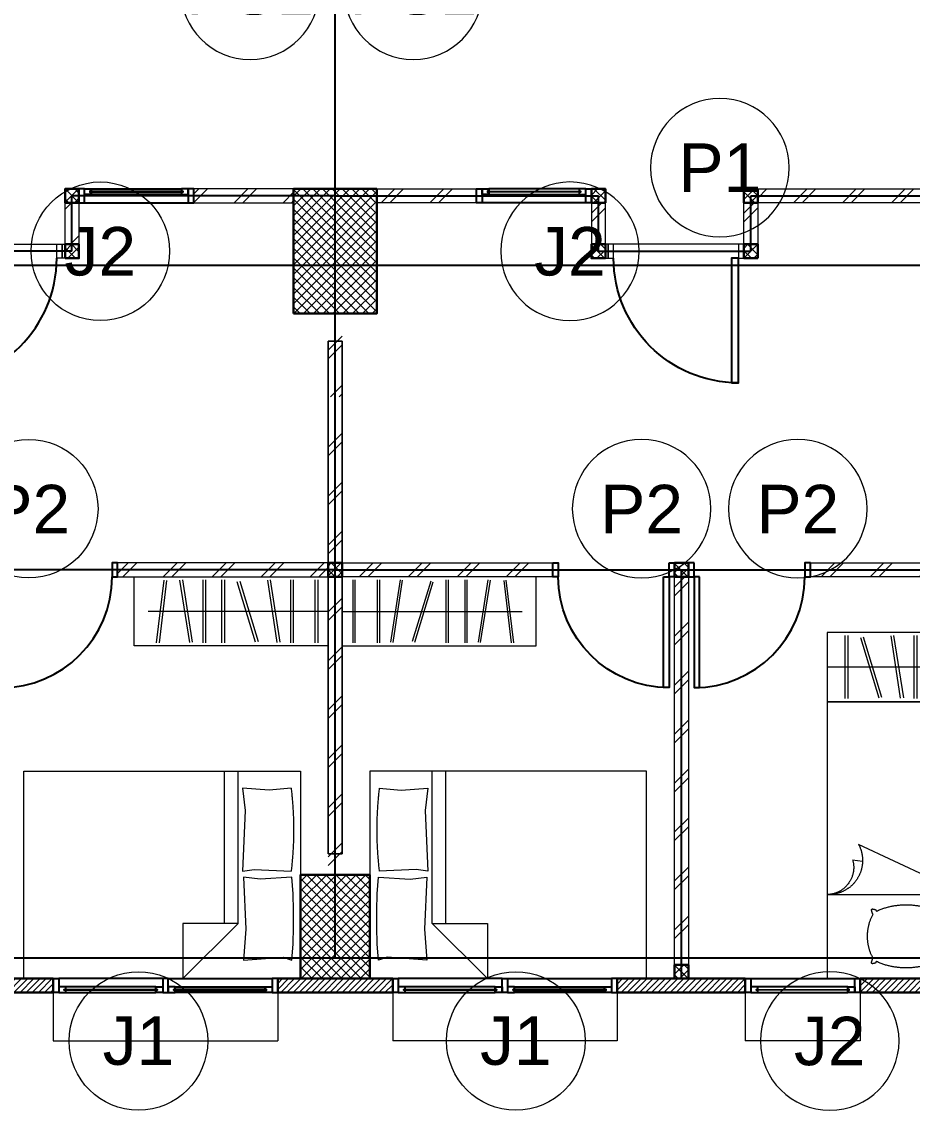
# Model space of a CAD drawing. Header units: millimetres. Extents: x -108 to 357, y -17 to 192.
# Drawn here: x 19.09 to 25.51, y 88.86 to 96.71 of the extents above; entities that cross this region are included whole.
import ezdxf
from ezdxf.enums import TextEntityAlignment as Align

# ---------------------------------------------------------------- set-up
doc = ezdxf.new("R2010")
doc.units = ezdxf.units.MM
for name, color, linetype, lineweight in [('ars', 11, 'Continuous', 0), ('ars @ 1', 11, 'Continuous', 0), ('KACA', 151, 'Continuous', 5), ('KOL', 1, 'Continuous', 30), ('KOLOM', 4, 'Continuous', 9), ('lan', 7, 'Continuous', 15), ('NOT', 7, 'Continuous', 20), ('tem', 5, 'Continuous', 20)]:
    doc.layers.add(name, color=color, linetype=linetype, lineweight=lineweight)
doc.layers.add('as', color=1, linetype='Continuous', plot=False)
doc.layers.add('Kusen', color=30, linetype='Continuous')
doc.styles.add('S', font='simplex', dxfattribs={"width": 0.75})
doc.styles.get("Standard").update_dxf_attribs({"font": 'arial.ttf'})
pattern_1 = [(225, (-504.27873, 382.704584), (0.0220970869, -0.0220970869), [])]
pattern_2 = [(45, (-16.7, 2.05), (-0.176777, 0.176777), []), (45, (-16.6375, 2.05), (-0.176777, 0.176777), [])]
pattern_3 = [(45, (1560.53095, -401.8532), (-0.176776695, 0.176776695), []), (45, (1560.59345, -401.8532), (-0.176776695, 0.176776695), [])]
pattern_4 = [(45, (1561.08095, -404.5532), (-0.176776695, 0.176776695), []), (45, (1561.14345, -404.5532), (-0.176776695, 0.176776695), [])]

# ---------------------------------------------------------------- blocks, each defined once
blk = doc.blocks.new('T. J1')
at = {"layer": 'Kusen'}
for p, q in [((-0.7188, 0.1), (-0.0688, 0.1)), ((0.7212, 0.1), (0.0712, 0.1)), ((-0.0188, 0), (-0.7688, 0)), ((-0.0688, 0.06), (-0.7188, 0.06)), ((0.0212, 0), (0.7712, 0)), ((0.0712, 0.06), (0.7212, 0.06))]:
    blk.add_line(p, q, dxfattribs=at)
for points in [[(-0.8088, 0), (-0.7688, 0), (-0.7688, 0.1), (-0.8088, 0.1)], [(-0.0188, 0), (0.0212, 0), (0.0212, 0.1), (-0.0188, 0.1)], [(0.8112, 0), (0.7712, 0), (0.7712, 0.1), (0.8112, 0.1)]]:
    blk.add_lwpolyline(points, close=True, dxfattribs=at)
for points in [[(-0.7188, 0.0775), (-0.7188, 0.06), (-0.7688, 0.06), (-0.7688, 0.1), (-0.7188, 0.1), (-0.7188, 0.0825), (-0.7288, 0.0825), (-0.7288, 0.0775), (-0.7188, 0.0775)], [(-0.0688, 0.0775), (-0.0688, 0.06), (-0.0188, 0.06), (-0.0188, 0.1), (-0.0688, 0.1), (-0.0688, 0.0825), (-0.0588, 0.0825), (-0.0588, 0.0775), (-0.0688, 0.0775)], [(0.0712, 0.0775), (0.0712, 0.06), (0.0212, 0.06), (0.0212, 0.1), (0.0712, 0.1), (0.0712, 0.0825), (0.0612, 0.0825), (0.0612, 0.0775), (0.0712, 0.0775)], [(0.7212, 0.0775), (0.7212, 0.06), (0.7712, 0.06), (0.7712, 0.1), (0.7212, 0.1), (0.7212, 0.0825), (0.7312, 0.0825), (0.7312, 0.0775), (0.7212, 0.0775)]]:
    blk.add_lwpolyline(points, dxfattribs=at)
at = {"layer": 'Kusen', "color": 141}
for points in [[(-0.7288, 0.0775), (-0.0588, 0.0775), (-0.0588, 0.0825), (-0.7288, 0.0825)], [(0.7312, 0.0775), (0.0612, 0.0775), (0.0612, 0.0825), (0.7312, 0.0825)]]:
    blk.add_lwpolyline(points, close=True, dxfattribs=at)
blk = doc.blocks.new('T. J2')
at = {"layer": 'KACA', "color": 141}
blk.add_lwpolyline([(-0.3792, 0.0775), (0.2908, 0.0775), (0.2908, 0.0825), (-0.3792, 0.0825)], close=True, dxfattribs=at)
at = {"layer": 'Kusen'}
for p, q in [((-0.3692, 0.1), (0.2808, 0.1)), ((-0.4192, 0), (0.3308, 0)), ((0.2808, 0.06), (-0.3692, 0.06))]:
    blk.add_line(p, q, dxfattribs=at)
for points in [[(-0.4592, 0), (-0.4192, 0), (-0.4192, 0.1), (-0.4592, 0.1)], [(0.3308, 0), (0.3708, 0), (0.3708, 0.1), (0.3308, 0.1)]]:
    blk.add_lwpolyline(points, close=True, dxfattribs=at)
for points in [[(-0.3692, 0.0775), (-0.3692, 0.06), (-0.4192, 0.06), (-0.4192, 0.1), (-0.3692, 0.1), (-0.3692, 0.0825), (-0.3792, 0.0825), (-0.3792, 0.0775), (-0.3692, 0.0775)], [(0.2808, 0.0775), (0.2808, 0.06), (0.3308, 0.06), (0.3308, 0.1), (0.2808, 0.1), (0.2808, 0.0825), (0.2908, 0.0825), (0.2908, 0.0775), (0.2808, 0.0775)]]:
    blk.add_lwpolyline(points, dxfattribs=at)
blk = doc.blocks.new('P.80')
at = {"layer": 'Kusen'}
for points in [[(-69.8094, -74.8368), (-69.7694, -74.8368), (-69.7694, -74.0368), (-69.8094, -74.0368)], [(-70.6094, -74.9368), (-70.5694, -74.9368), (-70.5694, -74.8368), (-70.6094, -74.8368)], [(-69.7694, -74.9368), (-69.7294, -74.9368), (-69.7294, -74.8368), (-69.7694, -74.8368)]]:
    blk.add_lwpolyline(points, close=True, dxfattribs=at)
blk.add_arc((-69.7694, -74.8368), 0.8, 90, 180, dxfattribs=at)
blk = doc.blocks.new('K 10.10')
at = {"layer": 'ars'}
h = blk.add_hatch(dxfattribs=at)
h.set_pattern_fill('_USER', color=256, scale=0.05, angle=45, double=1, pattern_type=0)
h.set_pattern_definition([(45, (0, 0), (-0.035355339, 0.035355339), []), (135, (0, 0), (-0.035355339, -0.035355339), [])])
h.paths.add_polyline_path([(1560.5383, 1380.4069), (1560.6383, 1380.4069), (1560.6383, 1380.5069), (1560.5383, 1380.5069)])
at = {"layer": 'KOL'}
blk.add_lwpolyline([(1560.5383, 1380.4069), (1560.6383, 1380.4069), (1560.6383, 1380.5069), (1560.5383, 1380.5069)], close=True, dxfattribs=at)
blk = doc.blocks.new('P-90')
at = {"layer": 'Kusen'}
blk.add_lwpolyline([(374.6908, -21.5979), (374.7408, -21.5979), (374.7408, -22.4979), (374.6908, -22.4979)], close=True, dxfattribs=at)
at = {"layer": 'Kusen', "lineweight": 9}
for points in [[(373.8008, -22.4979), (373.8408, -22.4979), (373.8408, -22.5979), (373.8008, -22.5979)], [(374.7408, -22.4979), (374.7808, -22.4979), (374.7808, -22.5979), (374.7408, -22.5979)]]:
    blk.add_lwpolyline(points, close=True, dxfattribs=at)
at = {"layer": 'Kusen'}
blk.add_arc((374.7408, -22.4979), 0.9, 90, 180, dxfattribs=at)
blk = doc.blocks.new('BED2')
blk.add_lwpolyline([(-0.4994, 1.9988), (0.4994, 1.9988), (0.4994, 0), (-0.4994, 0)], close=True)
for points in [[(0.4994, 1.9988), (0.4994, 0)], [(-0.1435, 1.8765), (-0.1435, 1.8765), (-0.1435, 1.8765), (-0.1447, 1.8765), (-0.1447, 1.8777), (-0.1447, 1.8789), (-0.1471, 1.8789), (-0.1471, 1.8814), (-0.1495, 1.8814), (-0.1495, 1.8826), (-0.1495, 1.8826), (-0.1495, 1.8838), (-0.1519, 1.8838), (-0.1519, 1.8862), (-0.1556, 1.8862), (-0.1556, 1.8874), (-0.158, 1.8874), (-0.158, 1.8886), (-0.1592, 1.8886), (-0.1592, 1.8886), (-0.1689, 1.8886), (-0.1689, 1.8898), (-0.1701, 1.8898), (-0.1701, 1.891), (-0.1737, 1.891), (-0.1737, 1.8898), (-0.1737, 1.8898), (-0.1737, 1.8886), (-0.1774, 1.8886), (-0.1774, 1.8886), (-0.1774, 1.8886), (-0.1774, 1.8862), (-0.1786, 1.8862), (-0.1786, 1.8789), (-0.1774, 1.8789), (-0.1774, 1.8765), (-0.1774, 1.8765), (-0.1774, 1.8729), (-0.1762, 1.8729), (-0.1762, 1.8705), (-0.1749, 1.8705), (-0.1749, 1.868), (-0.1737, 1.868), (-0.1737, 1.8668), (-0.1737, 1.8668), (-0.1737, 1.8632), (-0.1725, 1.8632), (-0.1725, 1.8608), (-0.1713, 1.8608), (-0.1713, 1.8571), (-0.1713, 1.8571), (-0.1713, 1.8559), (-0.1701, 1.8559), (-0.1701, 1.8547), (-0.1689, 1.8547), (-0.1689, 1.8523), (-0.1677, 1.8523)], [(0.2827, 1.8765), (0.2766, 1.8789), (0.2706, 1.8826), (0.2633, 1.885), (0.2573, 1.8874), (0.2512, 1.8898), (0.2439, 1.8923), (0.2379, 1.8947), (0.2306, 1.8959), (0.2246, 1.8983), (0.2185, 1.9007), (0.2113, 1.9019), (0.2052, 1.9044), (0.1979, 1.9056), (0.1919, 1.9068), (0.1846, 1.9092), (0.1786, 1.9104), (0.1713, 1.9116), (0.1653, 1.9128), (0.158, 1.914), (0.1519, 1.9153), (0.1447, 1.9165), (0.1374, 1.9165), (0.1314, 1.9177), (0.1241, 1.9189), (0.118, 1.9189), (0.1108, 1.9201), (0.1047, 1.9201), (0.0975, 1.9201), (0.0902, 1.9213), (0.0841, 1.9213), (0.0769, 1.9213), (0.0708, 1.9213), (0.0636, 1.9213), (0.0563, 1.9213), (0.0502, 1.9213), (0.043, 1.9201), (0.0369, 1.9201), (0.0297, 1.9201), (0.0224, 1.9189), (0.0163, 1.9189), (0.0091, 1.9177), (0.003, 1.9165), (-0.0042, 1.9165), (-0.0115, 1.9153), (-0.0176, 1.914), (-0.0248, 1.9128), (-0.0309, 1.9116), (-0.0381, 1.9104), (-0.0442, 1.9092), (-0.0515, 1.9068), (-0.0575, 1.9056), (-0.0648, 1.9044), (-0.0708, 1.9019), (-0.0781, 1.9007), (-0.0841, 1.8983), (-0.0902, 1.8959), (-0.0975, 1.8947), (-0.1035, 1.8923), (-0.1108, 1.8898), (-0.1168, 1.8874), (-0.1229, 1.885), (-0.1301, 1.8826), (-0.1362, 1.8789), (-0.1423, 1.8765)], [(0.3081, 1.8523), (0.3081, 1.8523), (0.3081, 1.8547), (0.3093, 1.8547), (0.3093, 1.8559), (0.3105, 1.8559), (0.3105, 1.8571), (0.3117, 1.8571), (0.3117, 1.8608), (0.3117, 1.8608), (0.3117, 1.8632), (0.313, 1.8632), (0.313, 1.8668), (0.3142, 1.8668), (0.3142, 1.868), (0.3142, 1.868), (0.3142, 1.8705), (0.3154, 1.8705), (0.3154, 1.8729), (0.3166, 1.8729), (0.3166, 1.8765), (0.3178, 1.8765), (0.3178, 1.8789), (0.3178, 1.8789), (0.3178, 1.8862), (0.3178, 1.8862), (0.3178, 1.8886), (0.3166, 1.8886), (0.3166, 1.8886), (0.3142, 1.8886), (0.3142, 1.8898), (0.313, 1.8898), (0.313, 1.891), (0.3093, 1.891), (0.3093, 1.8898), (0.3081, 1.8898), (0.3081, 1.8886), (0.2996, 1.8886), (0.2996, 1.8886), (0.2972, 1.8886), (0.2972, 1.8874), (0.296, 1.8874), (0.296, 1.8862), (0.2924, 1.8862), (0.2924, 1.8838), (0.29, 1.8838), (0.29, 1.8826), (0.2887, 1.8826), (0.2887, 1.8814), (0.2863, 1.8814), (0.2863, 1.8789), (0.2851, 1.8789), (0.2851, 1.8777), (0.2839, 1.8777), (0.2839, 1.8765), (0.2839, 1.8765), (0.2839, 1.8765), (0.2827, 1.8765)], [(-0.1677, 1.8523), (-0.1701, 1.8475), (-0.1725, 1.8426), (-0.1749, 1.8378), (-0.1774, 1.8329), (-0.1798, 1.8293), (-0.1822, 1.8245), (-0.1834, 1.8196), (-0.1858, 1.8148), (-0.187, 1.8099), (-0.1895, 1.8051), (-0.1907, 1.799), (-0.1931, 1.7942), (-0.1943, 1.7893), (-0.1955, 1.7845), (-0.1967, 1.7797), (-0.1979, 1.7748), (-0.1992, 1.77), (-0.2004, 1.7651), (-0.2016, 1.7591), (-0.2028, 1.7542), (-0.204, 1.7494), (-0.204, 1.7446), (-0.2052, 1.7397), (-0.2052, 1.7349), (-0.2064, 1.7288), (-0.2064, 1.724), (-0.2076, 1.7191), (-0.2076, 1.7143), (-0.2076, 1.7082), (-0.2076, 1.7034), (-0.2076, 1.6985), (-0.2088, 1.6937), (-0.2076, 1.6877), (-0.2076, 1.6828), (-0.2076, 1.678), (-0.2076, 1.6731), (-0.2076, 1.6683), (-0.2064, 1.6622), (-0.2064, 1.6574), (-0.2052, 1.6525), (-0.2052, 1.6477), (-0.204, 1.6429), (-0.204, 1.6368), (-0.2028, 1.632), (-0.2016, 1.6271), (-0.2004, 1.6223), (-0.1992, 1.6174), (-0.1979, 1.6126), (-0.1967, 1.6065), (-0.1955, 1.6017), (-0.1943, 1.5969), (-0.1931, 1.592), (-0.1907, 1.5872), (-0.1895, 1.5823), (-0.187, 1.5775), (-0.1858, 1.5726), (-0.1834, 1.5678), (-0.1822, 1.563), (-0.1798, 1.5581), (-0.1774, 1.5533), (-0.1749, 1.5484), (-0.1725, 1.5436), (-0.1701, 1.5387), (-0.1677, 1.5339)], [(0.3081, 1.5339), (0.3105, 1.5387), (0.313, 1.5436), (0.3154, 1.5484), (0.3178, 1.5533), (0.3202, 1.5581), (0.3226, 1.563), (0.3238, 1.5678), (0.3263, 1.5726), (0.3275, 1.5775), (0.3299, 1.5823), (0.3311, 1.5872), (0.3335, 1.592), (0.3347, 1.5969), (0.336, 1.6017), (0.3372, 1.6065), (0.3384, 1.6126), (0.3396, 1.6174), (0.3408, 1.6223), (0.342, 1.6271), (0.3432, 1.632), (0.3444, 1.6368), (0.3444, 1.6429), (0.3456, 1.6477), (0.3456, 1.6525), (0.3469, 1.6574), (0.3469, 1.6622), (0.3481, 1.6683), (0.3481, 1.6731), (0.3481, 1.678), (0.3481, 1.6828), (0.3493, 1.6889), (0.3493, 1.6937), (0.3493, 1.6985), (0.3481, 1.7034), (0.3481, 1.7082), (0.3481, 1.7143), (0.3481, 1.7191), (0.3469, 1.724), (0.3469, 1.7288), (0.3456, 1.7349), (0.3456, 1.7397), (0.3444, 1.7446), (0.3444, 1.7494), (0.3432, 1.7542), (0.342, 1.7591), (0.3408, 1.7651), (0.3396, 1.77), (0.3384, 1.7748), (0.3372, 1.7797), (0.336, 1.7845), (0.3347, 1.7893), (0.3335, 1.7942), (0.3311, 1.799), (0.3299, 1.8051), (0.3275, 1.8099), (0.3263, 1.8148), (0.3238, 1.8196), (0.3226, 1.8245), (0.3202, 1.8293), (0.3178, 1.8329), (0.3154, 1.8378), (0.313, 1.8426), (0.3105, 1.8475), (0.3081, 1.8523)], [(-0.1677, 1.5339), (-0.1689, 1.5339), (-0.1689, 1.5327), (-0.1701, 1.5327), (-0.1701, 1.5303), (-0.1713, 1.5303), (-0.1713, 1.5278), (-0.1713, 1.5278), (-0.1713, 1.5254), (-0.1725, 1.5254), (-0.1725, 1.523), (-0.1737, 1.523), (-0.1737, 1.5206), (-0.1737, 1.5206), (-0.1737, 1.5182), (-0.1749, 1.5182), (-0.1749, 1.5169), (-0.1762, 1.5169), (-0.1762, 1.5145), (-0.1774, 1.5145), (-0.1774, 1.5097), (-0.1774, 1.5097), (-0.1774, 1.5073), (-0.1786, 1.5073), (-0.1786, 1.5), (-0.1774, 1.5), (-0.1774, 1.4988), (-0.1774, 1.4988), (-0.1774, 1.4976), (-0.1737, 1.4976), (-0.1737, 1.4964), (-0.1737, 1.4964), (-0.1737, 1.4964), (-0.1701, 1.4964), (-0.1701, 1.4964), (-0.1689, 1.4964), (-0.1689, 1.4976), (-0.1592, 1.4976), (-0.1592, 1.4988), (-0.158, 1.4988), (-0.158, 1.5), (-0.1556, 1.5), (-0.1556, 1.5), (-0.1519, 1.5), (-0.1519, 1.5024), (-0.1495, 1.5024), (-0.1495, 1.5048), (-0.1495, 1.5048), (-0.1495, 1.5061), (-0.1471, 1.5061), (-0.1471, 1.5073), (-0.1447, 1.5073), (-0.1447, 1.5085), (-0.1447, 1.5085), (-0.1435, 1.5085), (-0.1435, 1.5097), (-0.1435, 1.5097)], [(-0.1423, 1.5109), (-0.1362, 1.5085), (-0.1289, 1.5048), (-0.1229, 1.5024), (-0.1168, 1.5), (-0.1108, 1.4976), (-0.1035, 1.4952), (-0.0975, 1.4939), (-0.0902, 1.4915), (-0.0841, 1.4891), (-0.0781, 1.4879), (-0.0708, 1.4855), (-0.0648, 1.4843), (-0.0575, 1.4818), (-0.0515, 1.4806), (-0.0442, 1.4794), (-0.0381, 1.477), (-0.0309, 1.4758), (-0.0248, 1.4746), (-0.0176, 1.4734), (-0.0115, 1.4722), (-0.0042, 1.4722), (0.003, 1.4709), (0.0091, 1.4697), (0.0163, 1.4685), (0.0224, 1.4685), (0.0297, 1.4673), (0.0369, 1.4673), (0.043, 1.4673), (0.0502, 1.4661), (0.0563, 1.4661), (0.0636, 1.4661), (0.0708, 1.4661), (0.0769, 1.4661), (0.0841, 1.4661), (0.0902, 1.4661), (0.0975, 1.4673), (0.1047, 1.4673), (0.1108, 1.4673), (0.118, 1.4685), (0.1241, 1.4685), (0.1314, 1.4697), (0.1386, 1.4709), (0.1447, 1.4722), (0.1519, 1.4722), (0.158, 1.4734), (0.1653, 1.4746), (0.1713, 1.4758), (0.1786, 1.477), (0.1846, 1.4794), (0.1919, 1.4806), (0.1979, 1.4818), (0.2052, 1.4843), (0.2113, 1.4855), (0.2185, 1.4879), (0.2246, 1.4891), (0.2306, 1.4915), (0.2379, 1.4939), (0.2439, 1.4952), (0.2512, 1.4976), (0.2573, 1.5), (0.2633, 1.5024), (0.2706, 1.5061), (0.2766, 1.5085), (0.2827, 1.5109)], [(0.2827, 1.5097), (0.2839, 1.5097)], [(0.2839, 1.5097), (0.2839, 1.5085), (0.2839, 1.5085), (0.2839, 1.5085), (0.2851, 1.5085), (0.2851, 1.5073), (0.2863, 1.5073), (0.2863, 1.5061), (0.2887, 1.5061), (0.2887, 1.5048), (0.29, 1.5048), (0.29, 1.5024), (0.2924, 1.5024), (0.2924, 1.5), (0.296, 1.5), (0.296, 1.5), (0.2972, 1.5), (0.2972, 1.4988), (0.2996, 1.4988), (0.2996, 1.4976), (0.3081, 1.4976), (0.3081, 1.4964), (0.3093, 1.4964), (0.3093, 1.4964), (0.313, 1.4964), (0.313, 1.4964), (0.3142, 1.4964), (0.3142, 1.4976), (0.3166, 1.4976), (0.3166, 1.4988), (0.3178, 1.4988), (0.3178, 1.5), (0.3178, 1.5), (0.3178, 1.5073), (0.3178, 1.5073), (0.3178, 1.5097), (0.3166, 1.5097), (0.3166, 1.5145), (0.3154, 1.5145), (0.3154, 1.5169), (0.3142, 1.5169), (0.3142, 1.5182), (0.3142, 1.5182), (0.3142, 1.5206), (0.313, 1.5206), (0.313, 1.523), (0.3117, 1.523), (0.3117, 1.5254), (0.3117, 1.5254), (0.3117, 1.5278), (0.3105, 1.5278), (0.3105, 1.5303), (0.3093, 1.5303), (0.3093, 1.5327), (0.3081, 1.5327), (0.3081, 1.5339), (0.3081, 1.5339)], [(-0.3154, 1.1441), (-0.3142, 1.1501), (-0.313, 1.155), (-0.3117, 1.161), (-0.3105, 1.1659), (-0.3105, 1.1719), (-0.3093, 1.1768), (-0.3093, 1.1828), (-0.3081, 1.1877), (-0.3081, 1.1937), (-0.3081, 1.1998), (-0.3081, 1.2046), (-0.3093, 1.2107), (-0.3093, 1.2155), (-0.3105, 1.2215), (-0.3105, 1.2264), (-0.3117, 1.2324), (-0.313, 1.2373), (-0.3142, 1.2433), (-0.3154, 1.2482), (-0.3166, 1.253), (-0.319, 1.2591), (-0.3202, 1.2639), (-0.3226, 1.2688), (-0.3238, 1.2748), (-0.3263, 1.2797), (-0.3287, 1.2845), (-0.3311, 1.2893), (-0.3347, 1.2942), (-0.3372, 1.299), (-0.3396, 1.3039), (-0.3432, 1.3087), (-0.3469, 1.3136), (-0.3505, 1.3172), (-0.3541, 1.322), (-0.3577, 1.3257), (-0.3614, 1.3305), (-0.365, 1.3341), (-0.3686, 1.3378), (-0.3735, 1.3426), (-0.3771, 1.3462), (-0.3808, 1.3499), (-0.3856, 1.3523), (-0.3904, 1.3559), (-0.3953, 1.3596), (-0.3989, 1.362), (-0.4038, 1.3644), (-0.4086, 1.368), (-0.4134, 1.3705), (-0.4183, 1.3729), (-0.4231, 1.3753), (-0.4292, 1.3777), (-0.434, 1.3789), (-0.4389, 1.3814), (-0.4437, 1.3826), (-0.4498, 1.385), (-0.4546, 1.3862), (-0.4607, 1.3874), (-0.4655, 1.3886), (-0.4715, 1.3898), (-0.4764, 1.3898), (-0.4824, 1.391), (-0.4873, 1.391), (-0.4933, 1.3923), (-0.4994, 1.3923)], [(-0.2718, 1.0315), (-0.2706, 1.0351), (-0.2682, 1.0387), (-0.2669, 1.0424), (-0.2645, 1.046), (-0.2633, 1.0496), (-0.2621, 1.0533), (-0.2609, 1.0581), (-0.2585, 1.0617), (-0.2573, 1.0654), (-0.2561, 1.069), (-0.2548, 1.0726), (-0.2536, 1.0763), (-0.2524, 1.0811), (-0.2512, 1.0847), (-0.2512, 1.0884), (-0.25, 1.092), (-0.2488, 1.0956), (-0.2488, 1.1005), (-0.2476, 1.1041), (-0.2464, 1.1077), (-0.2464, 1.1114), (-0.2464, 1.1162), (-0.2452, 1.1199), (-0.2452, 1.1235), (-0.2452, 1.1283), (-0.2439, 1.132), (-0.2439, 1.1356), (-0.2439, 1.1392), (-0.2439, 1.1441), (-0.2439, 1.1477), (-0.2439, 1.1513), (-0.2439, 1.1562), (-0.2439, 1.1598), (-0.2452, 1.1634), (-0.2452, 1.1671), (-0.2452, 1.1719), (-0.2464, 1.1755), (-0.2464, 1.1792), (-0.2464, 1.1828), (-0.2476, 1.1877), (-0.2488, 1.1913), (-0.2488, 1.1949), (-0.25, 1.1985), (-0.2512, 1.2034), (-0.2512, 1.207), (-0.2524, 1.2107), (-0.2536, 1.2143), (-0.2548, 1.2179), (-0.2561, 1.2228), (-0.2573, 1.2264), (-0.2585, 1.23), (-0.2597, 1.2337), (-0.2621, 1.2373), (-0.2633, 1.2409), (-0.2645, 1.2446), (-0.2657, 1.2482), (-0.2682, 1.2518), (-0.2694, 1.2554), (-0.2718, 1.2591), (-0.273, 1.2627), (-0.2754, 1.2663), (-0.2778, 1.27), (-0.2803, 1.2736), (-0.2815, 1.2772), (-0.2839, 1.2809), (-0.2863, 1.2845), (-0.2887, 1.2869), (-0.2912, 1.2906), (-0.2936, 1.2942), (-0.296, 1.2966), (-0.2984, 1.3002), (-0.3008, 1.3039), (-0.3033, 1.3063), (-0.3057, 1.3099), (-0.3093, 1.3123), (-0.3117, 1.316), (-0.3142, 1.3184), (-0.3178, 1.3208), (-0.3202, 1.3245), (-0.3226, 1.3269), (-0.3263, 1.3293), (-0.3287, 1.3317), (-0.3323, 1.3354), (-0.3347, 1.3378), (-0.3384, 1.3402), (-0.342, 1.3426), (-0.3444, 1.345), (-0.3481, 1.3475), (-0.3517, 1.3487), (-0.3541, 1.3511), (-0.3577, 1.3535), (-0.3614, 1.3559), (-0.365, 1.3584), (-0.3686, 1.3596), (-0.3711, 1.362), (-0.3747, 1.3632), (-0.3783, 1.3656), (-0.382, 1.3668), (-0.3856, 1.3692), (-0.3892, 1.3705), (-0.3929, 1.3717), (-0.3965, 1.3741), (-0.4001, 1.3753), (-0.4038, 1.3765), (-0.4074, 1.3777), (-0.411, 1.3789), (-0.4159, 1.3801), (-0.4195, 1.3814), (-0.4231, 1.3826), (-0.4268, 1.3838), (-0.4304, 1.385), (-0.4352, 1.3862), (-0.4389, 1.3862), (-0.4425, 1.3874), (-0.4461, 1.3886), (-0.451, 1.3886), (-0.4546, 1.3898), (-0.4582, 1.3898), (-0.4619, 1.391), (-0.4667, 1.391), (-0.4703, 1.391), (-0.474, 1.3923), (-0.4788, 1.3923), (-0.4824, 1.3923), (-0.4873, 1.3923), (-0.4909, 1.3923), (-0.4946, 1.3923), (-0.4994, 1.3923)], [(-0.4994, 1.391), (0.4994, 1.391)], [(0.4994, 1.391), (-0.273, 1.0315)], [(-0.2439, 1.1538), (-0.3166, 1.1441)], [(-0.4994, 0), (0.4994, 0)], [(0.4994, -0.4988), (-0.4994, -0.4988), (-0.4994, 0), (0.4994, 0), (0.4994, -0.4988)], [(-0.3686, -0.0218), (-0.3686, -0.477)], [(-0.3505, -0.477), (-0.3505, -0.0218)], [(-0.1241, -0.0254), (-0.2561, -0.4613)], [(-0.2391, -0.4685), (-0.1071, -0.0315)], [(0.0309, -0.0242), (-0.0381, -0.4746)], [(-0.02, -0.477), (0.0502, -0.0266)], [(0.1289, -0.0218), (0.1289, -0.477)], [(0.1471, -0.477), (0.1471, -0.0218)], [(0.3057, -0.0218), (0.3057, -0.477)], [(0.3238, -0.477), (0.3238, -0.0218)], [(0.4001, -0.2494), (-0.4994, -0.2494)]]:
    blk.add_lwpolyline(points)
blk = doc.blocks.new('BED1')
at = {"color": 0, "linetype": 'Continuous'}
for points in [[(1.9976, 0), (1.9976, 1.4976), (0, 1.4976), (0, 0), (1.9976, 0)], [(1.5484, 1.0993), (1.1489, 1.0993), (1.1489, 1.4976), (1.5484, 1.0993)], [(1.9346, 1.3656), (1.9443, 1.2458), (1.9467, 1.1259), (1.9467, 1.0061), (1.9443, 0.8862), (1.9346, 0.7663), (1.707, 0.7809), (1.586, 0.7663), (1.6017, 1.1404), (1.586, 1.3656), (1.8717, 1.3426), (1.9346, 1.3656)], [(1.4492, 1.0993), (1.4492, 0)], [(1.5484, 1.0993), (1.5484, 0)], [(1.9298, 0.1235), (1.7724, 0.138), (1.5799, 0.1235), (1.5981, 0.2833), (1.5799, 0.7228), (1.6634, 0.7094), (1.9298, 0.7228)], [(1.9298, 0.1235), (1.931, 0.1332), (1.9322, 0.1429), (1.9334, 0.1513), (1.9346, 0.161), (1.9346, 0.1707), (1.9358, 0.1804), (1.937, 0.1889), (1.9383, 0.1985), (1.9383, 0.2082), (1.9395, 0.2179), (1.9407, 0.2264), (1.9407, 0.2361), (1.9419, 0.2458), (1.9419, 0.2542), (1.9431, 0.2639), (1.9431, 0.2736), (1.9443, 0.2833), (1.9443, 0.2918), (1.9455, 0.3015), (1.9455, 0.3111), (1.9455, 0.3208), (1.9467, 0.3293), (1.9467, 0.339), (1.9467, 0.3487), (1.9467, 0.3584), (1.9479, 0.3668), (1.9479, 0.3765), (1.9479, 0.3862), (1.9479, 0.3959), (1.9479, 0.4044), (1.9479, 0.414), (1.9479, 0.4237), (1.9479, 0.4334), (1.9479, 0.4419), (1.9479, 0.4516), (1.9479, 0.4613), (1.9479, 0.4709), (1.9479, 0.4794), (1.9467, 0.4891), (1.9467, 0.4988), (1.9467, 0.5085), (1.9467, 0.5169), (1.9455, 0.5266), (1.9455, 0.5363), (1.9455, 0.546), (1.9443, 0.5545), (1.9443, 0.5642), (1.9431, 0.5738), (1.9431, 0.5835), (1.9419, 0.592), (1.9419, 0.6017), (1.9407, 0.6114), (1.9407, 0.6199), (1.9395, 0.6295), (1.9383, 0.6392), (1.9383, 0.6489), (1.937, 0.6574), (1.9358, 0.6671), (1.9346, 0.6768), (1.9346, 0.6864), (1.9334, 0.6949), (1.9322, 0.7046), (1.931, 0.7143), (1.9298, 0.7228)]]:
    blk.add_lwpolyline(points, dxfattribs=at)
blk = doc.blocks.new('LEMARI1')
for points in [[(0.6998, 0.4988), (-0.6998, 0.4988)], [(-0.6998, 0), (0.6998, 0), (0.6998, 0.4988), (-0.6998, 0.4988), (-0.6998, 0)], [(-0.5387, 0.4758), (-0.4855, 0.023)], [(-0.4685, 0.0254), (-0.5206, 0.477)], [(-0.3002, 0.4746), (-0.3705, 0.0242)], [(-0.2034, 0.477), (-0.2034, 0.0218)], [(-0.1852, 0.0218), (-0.1852, 0.477)], [(-0.0678, 0.477), (-0.0678, 0.0218)], [(-0.0496, 0.0218), (-0.0496, 0.477)], [(0.1755, 0.4722), (0.0436, 0.0363)], [(0.3317, 0.4746), (0.2627, 0.0242)], [(0.4286, 0.477), (0.4286, 0.0218)], [(0.4467, 0.0218), (0.4467, 0.477)], [(0.6053, 0.477), (0.6053, 0.0218)], [(0.6235, 0.0218), (0.6235, 0.477)], [(-0.3523, 0.0218), (-0.2821, 0.4709)], [(0.0605, 0.0315), (0.1937, 0.4673)], [(0.2797, 0.0218), (0.3499, 0.4709)], [(0.6998, 0.2494), (-0.5993, 0.2494)]]:
    blk.add_lwpolyline(points)
blk = doc.blocks.new('typikal-1')
at = {"layer": 'as'}
for p, q in [((2.5, 5.15), (2.5, 2.2)), ((0, 2.2), (6.2, 2.2)), ((1.9, -0.1), (1.9, -0.5)), ((1.9, -0.1), (3, -0.1)), ((3, -0.1), (3, -0.5)), ((0, -0.5), (1.9, -0.5)), ((3, -0.5), (6.2, -0.5))]:
    blk.add_line(p, q, dxfattribs=at)
at = {"layer": 'KOL'}
for points in [[(2.035, 5.15), (2.96, 5.15), (2.96, 5.25), (2.035, 5.25)], [(3.79, 5.15), (4.65, 5.15), (4.65, 5.25), (3.79, 5.25)]]:
    blk.add_lwpolyline(points, close=True, dxfattribs=at)
at = {"layer": 'lan'}
blk.add_line((2.91, -0.15), (2.01, -0.15), dxfattribs=at)
at = {"layer": 'tem'}
for points in [[(2.45, 2.25), (2.55, 2.25), (2.55, 5.05), (2.45, 5.05)], [(0.05, 2.25), (-0.05, 2.25), (-0.05, 4.25), (0.05, 4.25)], [(1.57, 2.25), (0.05, 2.25), (0.05, 2.15), (1.57, 2.15)], [(4.55, 2.25), (3.43, 2.25), (3.43, 2.15), (4.55, 2.15)], [(-0.05, 2.15), (0.05, 2.15), (0.05, 0.55), (-0.05, 0.55)], [(0.05, 2.15), (-0.05, 2.15), (-0.05, 0.55), (0.05, 0.55)], [(1.97, -0.15), (1.95, -0.15), (1.95, -0.05), (1.97, -0.05)], [(1.95, -0.45), (1.85, -0.45), (1.85, -0.15), (1.95, -0.15)], [(2.95, -0.45), (3.05, -0.45), (3.05, -0.15), (2.95, -0.15)], [(1.02, -0.45), (0.3, -0.45), (0.3, -0.55), (1.02, -0.55)], [(3.05, -0.55), (4.35, -0.55), (4.35, -0.45), (3.05, -0.45)]]:
    blk.add_lwpolyline(points, close=True, dxfattribs=at)
at = {"layer": 'ars', "xscale": -1}
for name, p in [('BED1', (2.2476, 3.6524)), ('LEMARI1', (0.7498, 2.25))]:
    blk.add_blockref(name, p, dxfattribs=at)
at = {"layer": 'ars'}
blk.add_blockref('BED2', (4.0506, 3.1512), dxfattribs=at)
at = {"layer": 'KOLOM', "extrusion": (0, 0, -1), "xscale": -1, "zscale": -1, "rotation": 180}
for p in [(-1563.0883, 1385.5569), (-1560.5883, 1382.6569), (-1563.0883, 1382.6569), (-1562.4883, 1380.3569), (-1563.5883, 1380.3569), (-1562.4883, 1379.9569), (-1563.5883, 1379.9569)]:
    blk.add_blockref('K 10.10', p, dxfattribs=at)
at = {"layer": 'KOLOM', "extrusion": (0, 0, -1), "zscale": -1, "rotation": 180}
blk.add_blockref('K 10.10', (1560.5883, 1382.6569), dxfattribs=at)
at = {"layer": 'Kusen'}
for name, p in [('T. J1', (1.2238, 5.15)), ('T. J2', (3.4192, 5.15)), ('P.80', (72.1794, 77.0868)), ('P-90', (-371.8308, 22.4479))]:
    blk.add_blockref(name, p, dxfattribs=at)
at = {"layer": 'Kusen', "xscale": -1}
blk.add_blockref('P.80', (-67.1794, 77.0868), dxfattribs=at)
at = {"layer": 'Kusen', "rotation": 180}
blk.add_blockref('T. J2', (1.3908, -0.45), dxfattribs=at)
blk = doc.blocks.new("k3'")
at = {"layer": 'ars'}
h = blk.add_hatch(dxfattribs=at)
h.set_pattern_fill('_USER', color=256, scale=0.05, angle=45, double=1, pattern_type=0)
h.set_pattern_definition([(45, (0, -4.975), (-0.03535534, 0.03535534), []), (135, (0, -4.975), (-0.03535534, -0.03535534), [])])
h.paths.add_polyline_path([(-0.25, -0.375), (0.25, -0.375), (0.25, 0.375), (-0.25, 0.375)])
at = {"layer": 'KOL'}
blk.add_lwpolyline([(-0.25, -0.375), (0.25, -0.375), (0.25, 0.375), (-0.25, 0.375)], close=True, dxfattribs=at)
blk = doc.blocks.new("k1'")
at = {"layer": 'ars'}
h = blk.add_hatch(dxfattribs=at)
h.set_pattern_fill('_USER', color=256, scale=0.05, angle=45, double=1, pattern_type=0)
h.set_pattern_definition([(45, (0, -5), (-0.03535534, 0.03535534), []), (135, (0, -5), (-0.03535534, -0.03535534), [])])
h.paths.add_polyline_path([(-0.3, -0.45), (0.3, -0.45), (0.3, 0.45), (-0.3, 0.45)])
at = {"layer": 'KOL'}
blk.add_lwpolyline([(-0.3, -0.45), (0.3, -0.45), (0.3, 0.45), (-0.3, 0.45)], close=True, dxfattribs=at)
blk = doc.blocks.new('A-4')
at = {"layer": 'ars'}
h = blk.add_hatch(dxfattribs=at)
h.set_pattern_fill('TEMBOK', color=256, scale=0.25)
h.set_pattern_definition(pattern_2)
h.paths.add_polyline_path([(-14.35, 5.7), (-14.25, 5.7), (-14.25, 5.4), (-14.35, 5.4)])
h = blk.add_hatch(dxfattribs=at)
h.set_pattern_fill('TEMBOK', color=256, scale=0.25)
h.set_pattern_definition(pattern_2)
h.paths.add_polyline_path([(-10.45, 5.7), (-10.55, 5.7), (-10.55, 5.4), (-10.45, 5.4)])
h = blk.add_hatch(dxfattribs=at)
h.set_pattern_fill('TEMBOK', color=256, scale=0.25)
h.set_pattern_definition([(45, (-15.6, 2.05), (-0.176777, 0.176777), []), (45, (-15.5375, 2.05), (-0.176777, 0.176777), [])])
h.paths.add_polyline_path([(-9.35, 5.7), (-9.45, 5.7), (-9.45, 5.4), (-9.35, 5.4)])
h = blk.add_hatch(dxfattribs=at)
h.set_pattern_fill('TEMBOK', color=256, scale=0.25)
h.set_pattern_definition([(45, (-12.4, 1.25), (-0.176777, 0.176777), []), (45, (-12.3375, 1.25), (-0.176777, 0.176777), [])])
h.paths.add_polyline_path([(-12.35, 4.9), (-12.45, 4.9), (-12.45, 4.3), (-12.35, 4.3)])
h = blk.add_hatch(dxfattribs=at)
h.set_pattern_fill('TEMBOK', color=256, scale=0.25)
h.set_pattern_definition([(45, (-12.4, 0.55), (-0.176777, 0.176777), []), (45, (-12.3375, 0.55), (-0.176777, 0.176777), [])])
h.paths.add_polyline_path([(-12.35, 4.2), (-12.45, 4.2), (-12.45, 3.1), (-12.35, 3.1)])
h = blk.add_hatch(dxfattribs=at)
h.set_pattern_fill('TEMBOK', color=256, scale=0.25)
h.set_pattern_definition([(45, (-12.4, -1.7), (-0.176777, 0.176777), []), (45, (-12.3375, -1.7), (-0.176777, 0.176777), [])])
h.paths.add_polyline_path([(-12.35, 3), (-12.45, 3), (-12.45, 0.85), (-12.35, 0.85)])
h = blk.add_hatch(dxfattribs=at)
h.set_pattern_fill('TEMBOK', color=256, scale=0.25)
h.set_pattern_definition([(45, (-16.1, -0.65), (-0.176777, 0.176777), []), (45, (-16.0375, -0.65), (-0.176777, 0.176777), [])])
h.paths.add_polyline_path([(-9.85, 3), (-9.95, 3), (-9.95, 0.2), (-9.85, 0.2)])
h = blk.add_hatch(dxfattribs=at)
h.set_pattern_fill('ANSI31', color=256, scale=0.25, angle=180, style=0)
h.set_pattern_definition([(225, (-504.373732, 382.704584), (0.0220970869, -0.0220970869), [])])
h.paths.add_polyline_path([(-14.435, 0.1), (-15.36, 0.1), (-15.36, 0), (-14.435, 0)])
h = blk.add_hatch(dxfattribs=at)
h.set_pattern_fill('ANSI31', color=256, scale=0.25, angle=180, style=0)
h.set_pattern_definition([(225, (-501.828732, 382.704584), (0.0220970869, -0.0220970869), [])])
h.paths.add_polyline_path([(-11.985, 0.1), (-12.815, 0.1), (-12.815, 0), (-11.985, 0)])
h = blk.add_hatch(dxfattribs=at)
h.set_pattern_fill('ANSI31', color=256, scale=0.25, angle=180, style=0)
h.set_pattern_definition(pattern_1)
h.paths.add_polyline_path([(-10.365, 0.1), (-9.44, 0.1), (-9.44, 0), (-10.365, 0)])
h = blk.add_hatch(dxfattribs=at)
h.set_pattern_fill('ANSI31', color=256, scale=0.25, angle=180, style=0)
h.set_pattern_definition(pattern_1)
h.paths.add_polyline_path([(-8.61, 0.1), (-7.75, 0.1), (-7.75, 0), (-8.61, 0)])
at = {"layer": 'ars @ 1'}
h = blk.add_hatch(dxfattribs=at)
h.set_pattern_fill('TEMBOK', color=256, scale=0.25)
h.set_pattern_definition(pattern_3)
h.paths.add_polyline_path([(-12.7, 5.8), (-12.7, 5.7), (-13.42, 5.7), (-13.42, 5.8)])
h = blk.add_hatch(dxfattribs=at)
h.set_pattern_fill('TEMBOK', color=256, scale=0.25)
h.set_pattern_definition(pattern_3)
h.paths.add_polyline_path([(-12.1, 5.8), (-12.1, 5.7), (-11.38, 5.7), (-11.38, 5.8)])
h = blk.add_hatch(dxfattribs=at)
h.set_pattern_fill('TEMBOK', color=256, scale=0.25)
h.set_pattern_definition([(45, (1563.86095, -401.8532), (-0.176776695, 0.176776695), []), (45, (1563.92345, -401.8532), (-0.176776695, 0.176776695), [])])
h.paths.add_polyline_path([(-9.35, 5.8), (-9.35, 5.7), (-8.05, 5.7), (-8.05, 5.8)])
h = blk.add_hatch(dxfattribs=at)
h.set_pattern_fill('TEMBOK', color=256, scale=0.25)
h.set_pattern_definition(pattern_4)
h.paths.add_polyline_path([(-12.45, 3.1), (-12.45, 3), (-13.97, 3), (-13.97, 3.1)])
h = blk.add_hatch(dxfattribs=at)
h.set_pattern_fill('TEMBOK', color=256, scale=0.25)
h.set_pattern_definition(pattern_4)
h.paths.add_polyline_path([(-12.35, 3.1), (-12.35, 3), (-10.83, 3), (-10.83, 3.1)])
h = blk.add_hatch(dxfattribs=at)
h.set_pattern_fill('TEMBOK', color=256, scale=0.25)
h.set_pattern_definition([(45, (1564.06095, -404.5532), (-0.176776695, 0.176776695), []), (45, (1564.12345, -404.5532), (-0.176776695, 0.176776695), [])])
h.paths.add_polyline_path([(-8.97, 3.1), (-8.97, 3), (-7.85, 3), (-7.85, 3.1)])
at = {"layer": 'as'}
for p, q in [((-12.4, 0.25), (-12.4, 13.35)), ((-37.2, 5.25), (37.2, 5.25)), ((-37.2, 0.25), (37.2, 0.25))]:
    blk.add_line(p, q, dxfattribs=at)
at = {"layer": 'KOL'}
for points in [[(-12.815, 0.1), (-11.985, 0.1), (-11.985, 0), (-12.815, 0)], [(-10.365, 0.1), (-9.44, 0.1), (-9.44, 0), (-10.365, 0)]]:
    blk.add_lwpolyline(points, close=True, dxfattribs=at)
at = {"layer": 'lan'}
for p, q in [((-14.435, 0), (-14.435, -0.35)), ((-12.815, 0), (-12.815, -0.35)), ((-11.985, 0), (-11.985, -0.35)), ((-10.365, 0), (-10.365, -0.35)), ((-9.44, 0), (-9.44, -0.35)), ((-8.61, 0), (-8.61, -0.35)), ((-14.435, -0.35), (-12.815, -0.35)), ((-10.365, -0.35), (-11.985, -0.35)), ((-8.61, -0.35), (-9.44, -0.35))]:
    blk.add_line(p, q, dxfattribs=at)
at = {"layer": 'KOL'}
for name, p in [("k1'", (-12.4, 5.35)), ("k3'", (-12.4, 0.475))]:
    blk.add_blockref(name, p, dxfattribs=at)
at = {"layer": 'lan', "rotation": 180}
blk.add_blockref('typikal-1', (-12.4, 5.25), dxfattribs=at)
at = {"layer": 'lan', "xscale": -1, "rotation": 180}
blk.add_blockref('typikal-1', (-12.4, 5.25), dxfattribs=at)
blk = doc.blocks.new('NAV')
blk.add_circle((0, -0.4), 0.4)
at = {"style": 'S', "width": 0.75, "flags": 4}
blk.add_attdef('AV', text='', height=0.3, dxfattribs=at).set_placement((0, -0.4), align=Align.MIDDLE)

msp = doc.modelspace()

# ---------------------------------------------------------------- block references
msp.add_blockref('A-4', (33.74738, 89.70808))
at = {"layer": 'NOT'}
ref = msp.add_blockref('NAV', (20.73274, 96.44225), dxfattribs=dict(at, xscale=-1.25, yscale=1.25, zscale=1.25, rotation=180))
ref.add_attrib('AV', 'PS1', dxfattribs={"layer": '0', "height": 0.35, "flags": 4}).set_placement((20.73274, 96.94225), align=Align.MIDDLE)
ref = msp.add_blockref('NAV', (21.91165, 96.44225), dxfattribs=dict(at, xscale=-1.25, yscale=1.25, zscale=1.25, rotation=180))
ref.add_attrib('AV', 'PS1', dxfattribs={"layer": '0', "height": 0.35, "flags": 4}).set_placement((21.91165, 96.94225), align=Align.MIDDLE)
ref = msp.add_blockref('NAV', (24.12385, 96.16118), dxfattribs=dict(at, xscale=-1.250000000000002, yscale=1.25, zscale=1.25, rotation=359.9988619294747))
ref.add_attrib('AV', 'P1', dxfattribs={"layer": '0', "height": 0.35, "rotation": 359.998862, "flags": 4}).set_placement((24.12384, 95.66118), align=Align.MIDDLE)
ref = msp.add_blockref('NAV', (19.65255, 95.55808), dxfattribs=dict(at, xscale=1.25, yscale=1.25, zscale=1.25))
ref.add_attrib('AV', 'J2', dxfattribs={"layer": '0', "height": 0.35, "flags": 4}).set_placement((19.65255, 95.05808), align=Align.MIDDLE)
ref = msp.add_blockref('NAV', (23.04221, 95.55804), dxfattribs=dict(at, xscale=-1.250000000000002, yscale=1.25, zscale=1.25, rotation=359.9988619294747))
ref.add_attrib('AV', 'J2', dxfattribs={"layer": '0', "height": 0.35, "rotation": 359.998862, "flags": 4}).set_placement((23.0422, 95.05804), align=Align.MIDDLE)
ref = msp.add_blockref('NAV', (19.13562, 93.69981), dxfattribs=dict(at, xscale=1.25, yscale=1.25, zscale=1.25))
ref.add_attrib('AV', 'P2', dxfattribs={"layer": '0', "height": 0.35, "flags": 4}).set_placement((19.13562, 93.19981), align=Align.MIDDLE)
ref = msp.add_blockref('NAV', (23.5591, 93.69976), dxfattribs=dict(at, xscale=-1.250000000000002, yscale=1.25, zscale=1.25, rotation=359.9988619294747))
ref.add_attrib('AV', 'P2', dxfattribs={"layer": '0', "height": 0.35, "rotation": 359.998862, "flags": 4}).set_placement((23.55909, 93.19976), align=Align.MIDDLE)
ref = msp.add_blockref('NAV', (24.68655, 93.69974), dxfattribs=dict(at, xscale=-1.250000000000002, yscale=1.25, zscale=1.25, rotation=359.9988619294747))
ref.add_attrib('AV', 'P2', dxfattribs={"layer": '0', "height": 0.35, "rotation": 359.998862, "flags": 4}).set_placement((24.68654, 93.19974), align=Align.MIDDLE)
ref = msp.add_blockref('NAV', (19.92755, 89.85808), dxfattribs=dict(at, xscale=1.25, yscale=1.25, zscale=1.25))
ref.add_attrib('AV', 'J1', dxfattribs={"layer": '0', "height": 0.35, "flags": 4}).set_placement((19.92755, 89.35808), align=Align.MIDDLE)
ref = msp.add_blockref('NAV', (22.65134, 89.85808), dxfattribs=dict(at, xscale=1.25, yscale=1.25, zscale=1.25))
ref.add_attrib('AV', 'J1', dxfattribs={"layer": '0', "height": 0.35, "flags": 4}).set_placement((22.65134, 89.35808), align=Align.MIDDLE)
ref = msp.add_blockref('NAV', (24.91709, 89.85801), dxfattribs=dict(at, xscale=-1.250000000000002, yscale=1.25, zscale=1.25, rotation=359.9988619294747))
ref.add_attrib('AV', 'J2', dxfattribs={"layer": '0', "height": 0.35, "rotation": 359.998862, "flags": 4}).set_placement((24.91708, 89.35801), align=Align.MIDDLE)

doc.saveas('drawing.dxf')
